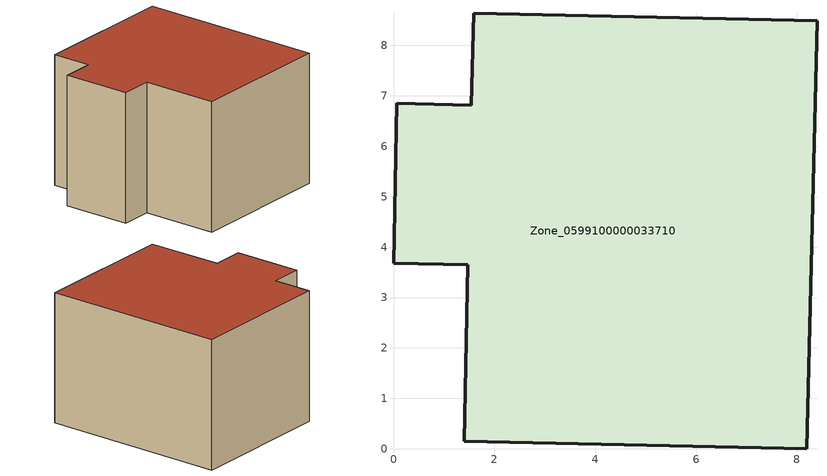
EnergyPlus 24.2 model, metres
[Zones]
Zone_0599100000033710
 floor ground (C_G): 8.4,8.49 8.2,0 1.4,0.15 1.47,3.65 0,3.68 0.06,6.85 1.54,6.81 1.59,8.64 z3.11
 wall outside (C_F): 1.54,6.81 0.06,6.85 0,3.68 1.47,3.65 1.4,0.15 8.2,0 8.4,8.49 1.59,8.64 1.54,6.81 z3.11:9.14
 roof outside (C_R): 8.4,8.49 1.59,8.64 1.54,6.81 0.06,6.85 0,3.68 1.47,3.65 1.4,0.15 8.2,0 z9.14
[BUILDING]
Pand.0599100000033710: North Axis=0; Terrain=City; Loads Convergence Tolerance Value=0.04; Temperature Convergence Tolerance Value=0.4; Solar Distribution=FullExterior; Maximum Number of Warmup Days=25; Minimum Number of Warmup Days=1
[Site:Location]
Rotterdam.The.Hague.AP_ZH_NLD Design_Conditions: Latitude=51.96; Longitude=4.45; Time Zone=1; Elevation=-4.5
[SITE:GROUNDTEMPERATURE:BUILDINGSURFACE]
18, 18, 18, 18, 18, 18, 18, 18, 18, 18, 18, 18
[MATERIAL] Thermal Absorptance=0.9; Solar Absorptance=0.7; Visible Absorptance=0.7
Name | Roughness | Thickness | Conductivity | Density | Specific Heat
G.TC.1946-1964 | MediumSmooth | 0.15 | 1 | 540 | 1210
F.TC.1946-1964 | Rough | 0.3 | 0.857143 | 1920 | 840
R.TC.1946-1964 | MediumRough | 0.2 | 0.235294 | 1500 | 1000
[CONSTRUCTION]
C_G: G.TC.1946-1964
C_F: F.TC.1946-1964
C_R: R.TC.1946-1964
[ZONE]
Zone_0599100000033710: Type=1; Multiplier=1; Ceiling Height=Autocalculate; Volume=Autocalculate; Floor Area=autocalculate; Part of Total Floor Area=Yes
[ZONEINFILTRATION:DESIGNFLOWRATE]
Infil_Zone_0599100000033710: Zone or ZoneList or Space or SpaceList=Zone_0599100000033710; Schedule=AlwaysOn; Design Flow Rate Calculation Method=Flow/Area; Flow Rate per Floor Area=0.003; Constant Term Coefficient=1; Temperature Term Coefficient=0; Velocity Term Coefficient=0; Velocity Squared Term Coefficient=0
[HVACTEMPLATE:ZONE:IDEALLOADSAIRSYSTEM]
Zone_0599100000033710: Maximum Heating Supply Air Temperature=50; Minimum Cooling Supply Air Temperature=13; Maximum Heating Supply Air Humidity Ratio=0.0156; Minimum Cooling Supply Air Humidity Ratio=0.0077; Heating Limit=NoLimit; Cooling Limit=NoLimit; Dehumidification Control Type=ConstantSensibleHeatRatio; Cooling Sensible Heat Ratio=0.7; Dehumidification Setpoint=60; Humidification Control Type=None; Humidification Setpoint=30; Outdoor Air Method=None; Outdoor Air Flow Rate per Person=0.00944; Outdoor Air Flow Rate per Zone Floor Area=0; Outdoor Air Flow Rate per Zone=0; Demand Controlled Ventilation Type=None; Outdoor Air Economizer Type=NoEconomizer; Heat Recovery Type=None; Sensible Heat Recovery Effectiveness=0.7; Latent Heat Recovery Effectiveness=0.65
[ZONECONTROL:THERMOSTAT]
ThermostatControl_Zone_0599100000033710: Zone or ZoneList=Zone_0599100000033710; Control Type Schedule=DualSetpointControlType; Control 1=Thermostat_Zone_0599100000033710; Temperature Difference Between Cutout And Setpoint=0
[THERMOSTATSETPOINT:DUALSETPOINT]
Thermostat_Zone_0599100000033710: Heating Setpoint Temperature Schedule=HeatingSetpoint_Zone_0599100000033710; Cooling Setpoint Temperature Schedule=CoolingSetpoint_Zone_0599100000033710
[SCHEDULE:COMPACT]
HeatingSetpoint_Zone_0599100000033710: Through: 12/31, For: AllDays, Until: 24:00, 21
CoolingSetpoint_Zone_0599100000033710: Through: 12/31, For: AllDays, Until: 24:00, 24
DualSetpointControlType: Through: 12/31, For: AllDays, Until: 24:00, 4
AlwaysOn: Through: 12/31, For: AllDays, Until: 24:00, 1
